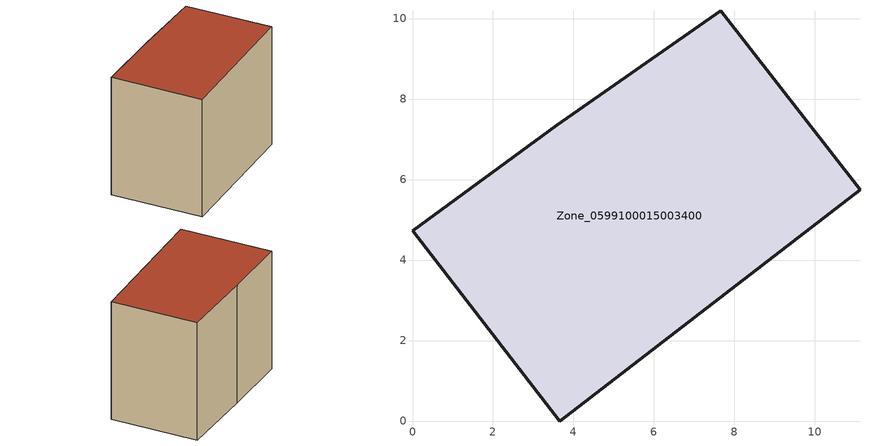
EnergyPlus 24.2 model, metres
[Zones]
Zone_0599100015003400
 floor ground (C_G): 0,4.73 3.59,7.35 7.66,10.19 11.12,5.74 3.66,0 z0.9
 wall outside (C_F): 3.59,7.35 0,4.73 3.66,0 11.12,5.74 7.66,10.19 3.59,7.35 z0.9:8.95
 roof outside (C_R): 3.66,0 11.12,5.74 7.66,10.19 3.59,7.35 0,4.73 z8.95
[BUILDING]
Pand.0599100015003400: North Axis=0; Terrain=City; Loads Convergence Tolerance Value=0.04; Temperature Convergence Tolerance Value=0.4; Solar Distribution=FullExterior; Maximum Number of Warmup Days=25; Minimum Number of Warmup Days=1
[Site:Location]
Rotterdam.The.Hague.AP_ZH_NLD Design_Conditions: Latitude=51.96; Longitude=4.45; Time Zone=1; Elevation=-4.5
[SITE:GROUNDTEMPERATURE:BUILDINGSURFACE]
18, 18, 18, 18, 18, 18, 18, 18, 18, 18, 18, 18
[MATERIAL] Thermal Absorptance=0.9; Solar Absorptance=0.7; Visible Absorptance=0.7
Name | Roughness | Thickness | Conductivity | Density | Specific Heat
G.TI.1975-1991 | MediumSmooth | 0.15 | 0.288461 | 540 | 1210
F.TI.1975-1991 | Rough | 0.3 | 0.230769 | 1920 | 840
R.TI.1975-1991 | MediumRough | 0.2 | 0.153846 | 1500 | 1000
[CONSTRUCTION]
C_G: G.TI.1975-1991
C_F: F.TI.1975-1991
C_R: R.TI.1975-1991
[ZONE]
Zone_0599100015003400: Type=1; Multiplier=1; Ceiling Height=Autocalculate; Volume=Autocalculate; Floor Area=autocalculate; Part of Total Floor Area=Yes
[ZONEINFILTRATION:DESIGNFLOWRATE]
Infil_Zone_0599100015003400: Zone or ZoneList or Space or SpaceList=Zone_0599100015003400; Schedule=AlwaysOn; Design Flow Rate Calculation Method=Flow/Area; Flow Rate per Floor Area=0.003; Constant Term Coefficient=1; Temperature Term Coefficient=0; Velocity Term Coefficient=0; Velocity Squared Term Coefficient=0
[HVACTEMPLATE:ZONE:IDEALLOADSAIRSYSTEM]
Zone_0599100015003400: Maximum Heating Supply Air Temperature=50; Minimum Cooling Supply Air Temperature=13; Maximum Heating Supply Air Humidity Ratio=0.0156; Minimum Cooling Supply Air Humidity Ratio=0.0077; Heating Limit=NoLimit; Cooling Limit=NoLimit; Dehumidification Control Type=ConstantSensibleHeatRatio; Cooling Sensible Heat Ratio=0.7; Dehumidification Setpoint=60; Humidification Control Type=None; Humidification Setpoint=30; Outdoor Air Method=None; Outdoor Air Flow Rate per Person=0.00944; Outdoor Air Flow Rate per Zone Floor Area=0; Outdoor Air Flow Rate per Zone=0; Demand Controlled Ventilation Type=None; Outdoor Air Economizer Type=NoEconomizer; Heat Recovery Type=None; Sensible Heat Recovery Effectiveness=0.7; Latent Heat Recovery Effectiveness=0.65
[ZONECONTROL:THERMOSTAT]
ThermostatControl_Zone_0599100015003400: Zone or ZoneList=Zone_0599100015003400; Control Type Schedule=DualSetpointControlType; Control 1=Thermostat_Zone_0599100015003400; Temperature Difference Between Cutout And Setpoint=0
[THERMOSTATSETPOINT:DUALSETPOINT]
Thermostat_Zone_0599100015003400: Heating Setpoint Temperature Schedule=HeatingSetpoint_Zone_0599100015003400; Cooling Setpoint Temperature Schedule=CoolingSetpoint_Zone_0599100015003400
[SCHEDULE:COMPACT]
HeatingSetpoint_Zone_0599100015003400: Through: 12/31, For: AllDays, Until: 24:00, 21
CoolingSetpoint_Zone_0599100015003400: Through: 12/31, For: AllDays, Until: 24:00, 24
DualSetpointControlType: Through: 12/31, For: AllDays, Until: 24:00, 4
AlwaysOn: Through: 12/31, For: AllDays, Until: 24:00, 1
